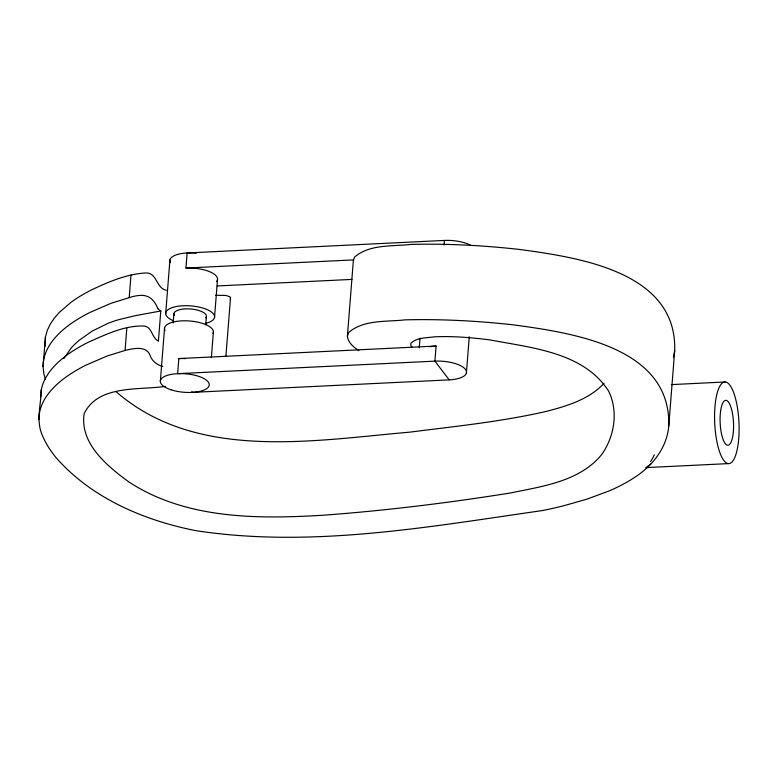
<?xml version="1.0" encoding="UTF-8"?>
<svg xmlns="http://www.w3.org/2000/svg" width="778" height="778" viewBox="0 0 778 778"><rect width="100%" height="100%" fill="white"/><g stroke="black" fill="none" stroke-linecap="round" stroke-linejoin="round"><path stroke-width="1.17" d="M358.882 350.615C353.708 347.28 348.136 342.816 347.387 336.3L353.329 260.854L354.515 257.11C369.676 243.981 392.268 246.568 410.969 244.418C447.175 243.485 483.42 245.449 519.403 249.427C578.54 257.489 676.948 271.58 674.711 350.499L668.769 425.945C666.94 447.895 652.324 466.178 634.294 477.595A270.404 102.171 4.5 0 1 609.116 490.928L586.894 499.175L562.961 505.953A305.015 115.251 4.5 0 1 542.023 510.621C427.968 526.93 311.112 548.247 196.027 530.693C143.823 520.414 91.347 498.076 55.744 457.299C50.084 450.229 45.124 442.565 41.827 434.085C36.06 419.877 41.01 404.531 41.263 389.846C44.22 375.2 55.131 363.851 66.723 355.215A294.21 111.166 4.5 0 1 87.496 342.631C105.341 334.754 124.266 325.253 144.241 326.04C151.068 326.848 151.613 334.657 155.474 338.829A27.658 10.454 4.5 0 0 158.411 341.153L160.793 310.976A27.658 10.454 4.5 0 1 157.856 308.652M45.377 379.149L43.85 373.81L43.053 366.594L45.425 337.039L47.273 330.436L50.269 324.154L54.256 318.202L59.118 312.591L70.886 302.409A294.21 111.166 4.5 0 1 91.648 289.824C108.803 281.762 126.882 273.953 146.05 272.952C157.302 272.767 155.96 288.346 166.414 290.272M38.9 419.4C38.851 401.847 51.572 387.668 64.944 377.845A294.21 111.166 4.5 0 1 85.706 365.261L106.965 356.071L125.073 350.45L126.853 327.81M43.053 366.594C43.004 349.03 55.734 334.861 69.096 325.039A294.21 111.166 4.5 0 1 89.869 312.455L111.128 303.264L129.226 297.634L131.005 275.004M160.336 381.551L164.566 327.839M165.685 313.66L169.915 259.94M173.154 322.831L173.883 313.544M449.198 379.868L434.902 361.138L436.088 346.054L178.833 358.58L177.637 373.673L434.902 361.138A24.517 9.268 4.5 0 1 465.439 369.365A24.517 9.268 4.5 0 1 449.198 379.868L191.942 392.404L192.01 391.46M216.585 281.587A24.517 9.268 4.5 0 0 210.274 271.96A24.517 9.268 4.5 0 0 185.952 268.05L187.138 252.967L444.403 240.431A24.517 9.268 4.5 0 1 470.661 245.294M205.742 324.854L206.384 316.734M211.353 357.637L213.396 331.71M214.514 317.531L217.558 278.903M225.892 356.45L230.512 297.77L229.724 296.642L225.678 295.426L215.662 295.27M419.264 347.902L420.023 338.245M444.034 245.08L444.403 240.431M466.421 372.895L469.27 336.68M45.425 337.039L45.105 346.366M40.68 396.77L41.263 389.846M230.337 299.209L230.512 297.77M673.388 357.16L674.711 350.499M347.387 336.3L348.583 332.546C363.734 319.427 386.335 322.014 405.027 319.855C441.233 318.922 477.478 320.896 513.47 324.864C572.598 332.926 671.015 347.017 668.769 425.945M63.884 358.561L71.119 348.106A263.265 99.467 4.5 0 1 78.986 340.443L92.261 331.039L108.191 323.259A123.167 46.534 4.5 0 1 118.791 319.661L134.857 315.761L160.793 310.976M604.02 383.301C589.063 399.454 567.016 406.028 546.341 411.387C501.402 421.705 455.422 426.325 409.743 432.15C312.727 440.562 196.357 461.568 116 391.616M650.758 464.077L646.508 467.101M129.226 297.634C143.619 293.024 152.264 294.784 157.846 308.652M125.073 350.45C133.271 348.466 146.828 345.238 150.319 355.974C152.284 361.449 157.36 364.94 162.767 366.506M165.578 386.365C138.815 390.332 98.242 384.633 84.17 413.614C79.502 443.499 107.364 466.236 128.915 481.981C185.952 519.237 257.246 519.14 322.792 515.26C385.48 510.64 447.943 502.948 510.008 493.048C542.149 486.386 579.639 481.601 601.744 454.508C614.503 436.439 618.588 411.231 608.542 391.003C583.529 352.103 531.413 347.863 489.936 339.898C471.4 337.584 452.699 335.921 434.007 336.874C426.276 338.031 416.891 337.409 410.901 343.244L410.823 345.685L412.379 347.426M185.952 268.05L353.416 259.901M217.237 285.954L351.938 279.399M671.336 384.604L725.203 381.979M645.721 467.617L728.451 463.61A40.864 12.127 87.2 0 0 736.552 402.926A40.864 12.127 87.2 0 0 715.478 401.837A40.864 12.127 87.2 0 0 728.451 463.61M654.317 454.751A55.112 16.824 -86.3 0 1 650.544 461.626M170.353 262.624A24.517 9.268 4.5 0 1 196.251 253.2M429.933 346.725A24.517 9.268 4.5 0 1 436.088 346.054M178.833 358.58A24.517 9.268 4.5 0 1 185.543 358.629M174.175 315.333A16.348 6.175 4.5 0 1 190.746 308.992A16.348 6.175 4.5 0 1 205.791 317.92M172.638 320.448A24.517 9.268 4.5 0 1 173.64 307.164A24.517 9.268 4.5 0 1 208.728 310.354A24.517 9.268 4.5 0 1 205.392 323.424M165.014 330.524A24.517 9.268 4.5 0 1 188.626 320.915A24.517 9.268 4.5 0 1 213.007 333.519M720.584 411.27A22.474 6.671 87.2 0 0 727.722 445.24A22.474 6.671 87.2 0 0 732.176 411.863A22.474 6.671 87.2 0 0 720.584 411.27M170.907 389.749A24.517 9.268 4.5 0 0 209.165 385.421A24.517 9.268 4.5 0 0 174.301 373.936A24.517 9.268 4.5 0 0 170.907 389.749"/></g></svg>
